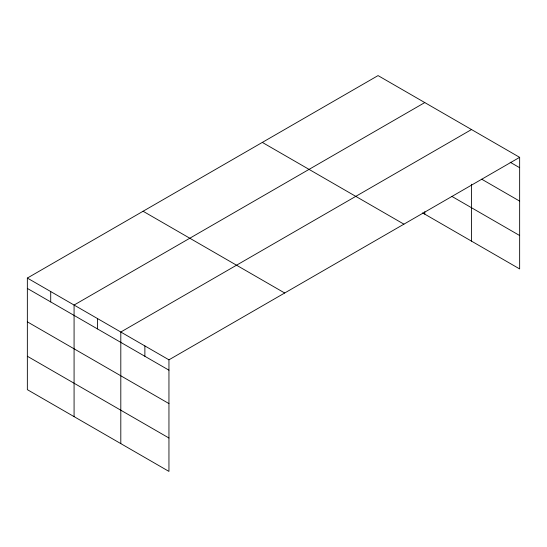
<?xml version="1.0" encoding="UTF-8"?>
<svg xmlns="http://www.w3.org/2000/svg" width="547" height="547" viewBox="0 0 547 547"><rect width="100%" height="100%" fill="white"/><g stroke="black" fill="none" stroke-linecap="round" stroke-linejoin="round"><path stroke-width="0.82" d="M519.65 157.345L378.052 75.595L27.35 278.067L27.35 389.655L168.948 471.405L168.948 359.823L519.65 157.345L519.65 268.933L422.592 212.892M424.78 102.569L74.077 305.048L74.077 416.636M471.507 129.55L120.805 332.022L120.805 443.61M510.166 162.233L519.65 167.71M481.716 179.211L519.65 201.111M451.795 196.352L519.65 235.525M262.321 142.411L403.918 224.161M143.082 211.251L284.679 293.001M27.35 278.067L168.948 359.823M27.35 288.433L168.948 370.182M27.35 321.834L168.948 403.583M27.35 356.254L168.948 438.003M471.507 184.23L471.507 241.138M424.78 211.655L424.78 214.157M144.88 345.923L144.88 356.288M97.441 318.539L97.441 328.897M50.714 291.558L50.714 301.923"/></g></svg>
